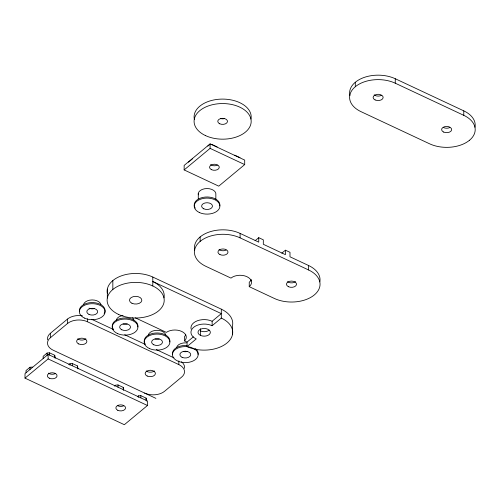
<?xml version="1.0" encoding="UTF-8"?>
<svg xmlns="http://www.w3.org/2000/svg" width="500" height="500" viewBox="0 0 500 500"><rect width="100%" height="100%" fill="white"/><g stroke="black" fill="none" stroke-linecap="round" stroke-linejoin="round"><path stroke-width="0.75" d="M25 378.131L25.006 373.625L48.125 354.412L147.469 400.994L147.463 405.5L124.344 424.706L25 378.131L48.119 358.919L48.125 354.412M26.037 372.769L26.037 370.538L29.975 367.269L32.375 367.056M29.975 369.5L29.975 367.269M43.156 358.544L43.163 356.312L47.1 353.038L49.5 352.825L54.75 355.288L55.094 358.275M47.1 355.269L47.1 353.038M49.494 355.056L49.5 352.825M155.894 398.363L53.219 350.225A14.275 8.906 0.1 0 1 50.362 337.756L50.369 333.294L67.494 319.069A14.275 8.906 0.1 0 1 82.456 315.8M54.75 357.519L54.75 355.288M50.362 337.756L67.487 323.525L67.494 319.069M69.938 365.231L69.938 363.744L72.337 363.531L77.588 365.994L77.931 368.981M72.331 365.763L72.337 363.531M77.588 368.225L77.588 365.994M144.569 393.056A14.275 8.906 0.1 0 0 164.55 391.294L181.675 377.062A14.275 8.906 0.1 0 0 178.819 364.594L87.469 321.769L87.475 318.794M107.325 298.044L107.344 289.119M112.831 289.494L112.844 280.569M118.006 387.181L118.012 384.95L115.612 385.156L114.488 386.094M123.263 389.644L123.263 387.413L118.012 384.95M123.606 390.394L123.263 387.413M138.45 397.356L138.45 395.869L140.85 395.656L146.1 398.119L146.444 401.1M140.844 397.887L140.85 395.656M146.1 400.35L146.1 398.119M152.794 285.969L152.806 277.05A28.544 17.806 0.1 0 0 121.137 275.938A28.544 17.806 0.1 0 0 107.425 293.769M178.819 364.594L178.825 360.881M184.15 169.925L184.156 165.419L210.1 143.863L244.7 160.087L244.694 164.594L218.75 186.15L184.15 169.925L210.094 148.369L210.1 143.863M193.375 336.844L187.062 342.088L184.581 340.925L184.594 336.463A11.438 7.138 0.1 0 0 185.775 334.869M187.062 342.088L187.056 346.55L196.238 338.925A13.244 8.263 0.1 0 1 193.588 327.356A13.244 8.263 0.1 0 1 212.125 325.719L221.306 318.087L221.319 309.169L152.806 277.05M198.275 198.863L198.281 193.394M281.819 253.181L285.425 250.188L289.994 252.325L289.981 256.788L308.619 265.525L308.612 269.981A28.544 17.806 0.1 0 1 314.331 294.931A28.544 17.806 0.1 0 1 274.363 298.456L249.244 286.669A11.419 7.125 0.1 0 0 246.956 276.694A11.419 7.125 0.1 0 0 230.975 278.1L205.85 266.325A28.544 17.806 0.1 0 1 200.138 241.388L200.144 236.925M200.481 335.394A6.175 3.844 0.3 0 1 199.231 330.006A6.175 3.844 0.3 0 1 207.875 329.256A6.175 3.85 0.1 0 1 209.119 334.637A6.175 3.85 0.1 0 1 200.475 335.4L200.487 328.706M212.125 325.719L212.131 321.256L221.312 313.625L152.8 281.506A28.544 17.806 0.1 0 1 164.013 297.894M215.844 199.419L215.85 194.731A8.85 5.519 0.1 0 0 206.969 188.544A8.85 5.519 0.1 0 0 198.306 194.838M232.519 334.475L232.537 325.556A28.544 17.806 0.1 0 0 221.319 309.169M308.612 269.981L240.1 237.862L240.106 233.406A28.544 17.806 0.1 0 0 208.438 232.294A28.544 17.806 0.1 0 0 194.725 250.125M249.244 286.669L249.25 282.206A11.419 7.125 0.1 0 0 250.712 280.587M251.175 280.875L251.175 279.387M285.425 250.188L285.419 254.65L263.312 244.281L263.319 239.819L258.75 237.681L258.744 242.144L240.106 233.406M469.487 140.262A28.544 17.806 0.1 0 1 429.531 143.781L361.019 111.662A28.544 17.806 0.1 0 1 355.3 86.725L355.312 82.263M469.5 140.262A28.544 17.806 0.1 0 0 463.762 115.325L395.262 83.2L395.269 78.737A28.544 17.806 0.1 0 0 363.6 77.631A28.544 17.806 0.1 0 0 349.894 95.463M463.775 115.319L463.781 110.862L395.269 78.737M188.456 162.194L192.394 158.919M207.825 146.094L209.519 144.688M68.812 364.681L69.938 363.744M255.144 240.675L258.75 237.681M137.325 396.8L138.45 395.869M210.712 144.581L211.912 144.475L217.169 146.938M234.75 155.188L240.006 157.65M210.094 148.369L244.694 164.594M135.419 317.875L166.344 332.375A11.438 7.138 0.1 0 1 181.737 331.438A11.438 7.138 0.1 0 1 184.581 340.925M91.694 319.281L113.475 329.494M124.719 334.769L145.094 344.319M156.337 349.594L173.906 357.831M48.119 358.919L147.463 405.5M224.55 118.575A4.85 3.025 0.1 0 1 220.837 118.594M194.381 119.394A28.544 17.806 0.1 0 1 222.325 99.094A28.544 17.806 0.1 0 1 250.981 119.062M217.425 165.138A4.85 3.025 0.1 0 1 210.613 164.619M47.663 339.894A14.275 8.906 0.1 0 1 50.369 333.294M154.394 370.938A5.138 3.206 0.1 0 1 146.244 370.988M181.488 361.763A14.275 8.906 0.1 0 1 184.431 368.331M67.487 323.525A14.275 8.906 0.1 0 1 87.469 321.769M85.881 338.819A5.138 3.206 0.1 0 1 77.731 338.862M463.781 110.862A28.544 17.806 0.1 0 1 475 127.25M355.3 86.725A28.544 17.806 0.1 0 1 395.262 83.2M449.762 127.562A5.025 3.131 0.1 0 1 443.644 127.594M381.25 95.438A5.025 3.131 0.1 0 1 374.194 94.9M191.081 329.019A13.244 8.263 0.1 0 1 197.438 320.744A13.244 8.263 0.1 0 1 212.131 321.256M221.312 318.081A28.544 17.788 -0.1 0 1 227.037 342.956A28.544 17.788 -0.1 0 1 187.113 346.619M209.131 330.175A6.175 3.85 0.1 0 1 200.487 330.938M200.138 241.388A28.544 17.806 0.1 0 1 240.094 237.862M308.619 265.525A28.544 17.806 0.1 0 1 319.837 281.913M226.088 250.1A5.025 3.131 0.1 0 1 219.031 249.562M295.512 281.637A5.025 3.131 0.1 0 1 287.544 281.688M123.725 405.775A4.85 3.025 0.1 0 1 117.819 405.806M55.213 373.65A4.85 3.025 0.1 0 1 48.4 373.131M83.456 304.781A8.85 5.519 0.1 0 1 92.144 299.931A8.85 5.519 0.1 0 1 101 304.681M94.375 308.569A5.431 3.388 0.1 0 1 88.987 308.156M79.519 311.7A12.844 8.012 0.1 0 1 93.769 302.625A12.844 8.012 0.1 0 1 104.156 313.575M116.3 320.181A8.85 5.519 0.1 0 1 123.081 315.469M132.494 317.838A8.85 5.519 0.1 0 1 133.85 320.075M127.219 323.969A5.431 3.388 0.1 0 1 123.069 323.988M113.269 329.119A12.844 8.012 0.1 0 1 123.263 318.044A12.844 8.012 0.1 0 1 137.831 326.95M148.275 335.169A8.85 5.519 0.1 0 1 156.956 330.319A8.85 5.519 0.1 0 1 165.819 335.069M159.194 338.956A5.431 3.388 0.1 0 1 155.037 338.981M145.238 344.106A12.844 8.012 0.1 0 1 155.231 333.038A12.844 8.012 0.1 0 1 169.8 341.938M193.012 348.194A12.844 8.012 0.1 0 1 191.562 361.606A12.844 8.012 0.1 0 1 172.512 355.3A12.844 8.012 0.1 0 1 189.462 347.019M190.094 347.169A12.844 8.012 0.1 0 1 192.331 347.894M172.594 354.606A12.844 8.012 0.1 0 1 186.844 345.531M195.413 348.544A12.844 8.012 0.1 0 1 198.062 354.456M187.45 351.469A5.431 3.388 0.1 0 1 183.3 351.494M176.531 347.681A8.85 5.519 0.1 0 1 186.375 342.875M195.238 208.131A12.844 8.012 0.1 0 1 205.231 197.062A12.844 8.012 0.1 0 1 219.8 205.969M219.719 123.781A4.85 3.025 0.1 0 0 227.45 121.731A4.85 3.025 0.1 0 0 220.725 118.575A4.85 3.025 0.1 0 0 219.719 123.781M205.506 135.594A28.544 17.806 0.1 0 0 250.975 123.519A28.544 17.806 0.1 0 0 211.419 104.975A28.544 17.806 0.1 0 0 205.506 135.594M211.506 169.681A4.85 3.025 0.1 0 0 219.237 167.625A4.85 3.025 0.1 0 0 212.512 164.475A4.85 3.025 0.1 0 0 211.506 169.681M147.194 376.031A5.138 3.206 0.1 0 0 155.375 373.862A5.138 3.206 0.1 0 0 148.256 370.525A5.138 3.206 0.1 0 0 147.194 376.031M78.681 343.938A5.138 3.206 0.1 0 0 86.862 341.763A5.138 3.206 0.1 0 0 79.744 338.425A5.138 3.206 0.1 0 0 78.681 343.938M375.125 99.931A5.025 3.131 0.1 0 0 383.125 97.806A5.025 3.131 0.1 0 0 376.169 94.544A5.025 3.131 0.1 0 0 375.125 99.931M443.638 132.056A5.025 3.131 0.1 0 0 451.637 129.931A5.025 3.131 0.1 0 0 444.681 126.669A5.025 3.131 0.1 0 0 443.638 132.056M118.544 314.431A28.544 17.806 0.1 0 0 164.006 302.356A28.544 17.806 0.1 0 0 124.45 283.812A28.544 17.806 0.1 0 0 118.544 314.431M131.962 303.281A6.175 3.85 0.1 0 0 141.8 300.669A6.175 3.85 0.1 0 0 133.244 296.656A6.175 3.85 0.1 0 0 131.962 303.281M219.963 254.594A5.025 3.131 0.1 0 0 227.963 252.469A5.025 3.131 0.1 0 0 221 249.206A5.025 3.131 0.1 0 0 219.963 254.594M288.475 286.719A5.025 3.131 0.1 0 0 296.475 284.594A5.025 3.131 0.1 0 0 289.513 281.331A5.025 3.131 0.1 0 0 288.475 286.719M117.806 410.312A4.85 3.025 0.1 0 0 125.538 408.263A4.85 3.025 0.1 0 0 118.812 405.106A4.85 3.025 0.1 0 0 117.806 410.312M49.294 378.194A4.85 3.025 0.1 0 0 57.025 376.138A4.85 3.025 0.1 0 0 50.3 372.987A4.85 3.025 0.1 0 0 49.294 378.194M88.975 314.4A5.431 3.388 0.1 0 0 97.625 312.106A5.431 3.388 0.1 0 0 90.1 308.581A5.431 3.388 0.1 0 0 88.975 314.4M84.525 318.1A12.844 8.012 0.1 0 0 104.987 312.669A12.844 8.012 0.1 0 0 87.188 304.325A12.844 8.012 0.1 0 0 84.525 318.1M121.819 329.8A5.431 3.388 0.1 0 0 130.469 327.506A5.431 3.388 0.1 0 0 122.944 323.981A5.431 3.388 0.1 0 0 121.819 329.8M117.369 333.5A12.844 8.012 0.1 0 0 137.831 328.069A12.844 8.012 0.1 0 0 120.031 319.719A12.844 8.012 0.1 0 0 117.369 333.5M153.787 344.794A5.431 3.388 0.1 0 0 162.438 342.494A5.431 3.388 0.1 0 0 154.913 338.969A5.431 3.388 0.1 0 0 153.787 344.794M149.344 348.488A12.844 8.012 0.1 0 0 169.8 343.056A12.844 8.012 0.1 0 0 152 334.712A12.844 8.012 0.1 0 0 149.344 348.488M182.05 357.306A5.431 3.388 0.1 0 0 190.7 355.012A5.431 3.388 0.1 0 0 183.175 351.481A5.431 3.388 0.1 0 0 182.05 357.306M199.344 212.512A12.844 8.012 0.1 0 0 219.8 207.081A12.844 8.012 0.1 0 0 202 198.738A12.844 8.012 0.1 0 0 199.344 212.512M203.787 208.819A5.431 3.388 0.1 0 0 212.438 206.519A5.431 3.388 0.1 0 0 204.913 202.994A5.431 3.388 0.1 0 0 203.787 208.819"/></g></svg>
